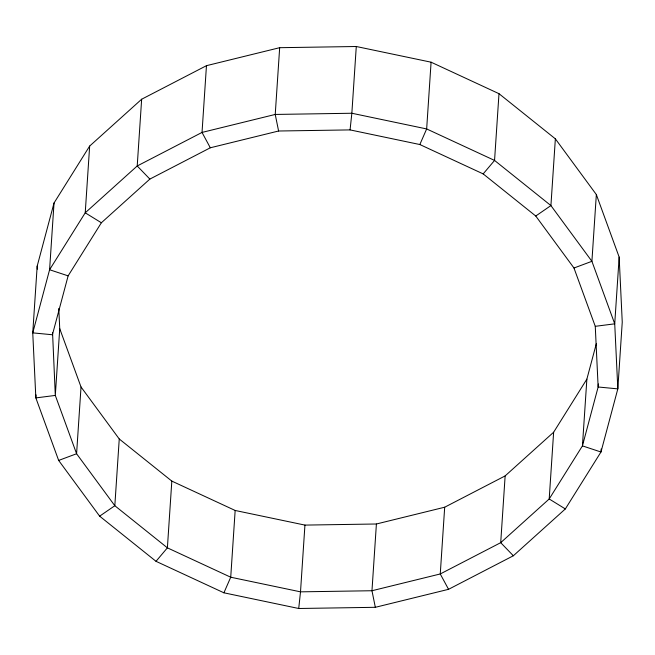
<?xml version="1.0" encoding="UTF-8"?>
<svg xmlns="http://www.w3.org/2000/svg" width="655" height="655" viewBox="0 0 655 655"><rect width="100%" height="100%" fill="white"/><g stroke="black" fill="none" stroke-linecap="round" stroke-linejoin="round"><path stroke-width="0.98" d="M37.179 266.127L32.75 332.871L35.845 397.912L58.655 460.432L99.642 516.165L156.013 561.319L223.912 592.808L298.721 608.495L375.331 607.308L448.544 589.32L513.348 555.767L565.339 508.935L600.971 452.007L617.821 388.873L622.25 322.129L619.155 257.087L596.345 194.568L555.358 138.835L498.987 93.681L431.088 62.192L356.279 46.505L279.669 47.692L206.456 65.68L141.652 99.233L89.661 146.065L54.029 202.993L37.179 266.127L37.327 269.172M36.041 394.883L35.845 397.912L55.307 395.423L76.586 453.743L114.822 505.725L167.393 547.842L230.724 577.219L300.506 591.842L371.966 590.736L440.258 573.96L500.707 542.667L549.201 498.979L582.434 445.883L598.146 386.99L598.351 383.961M54.029 202.993L49.592 269.737L32.75 332.871L52.425 334.754L68.128 275.861L101.369 222.765L149.864 179.085L210.312 147.784L278.596 131.008L350.065 129.903L419.839 144.534L483.177 173.903L535.749 216.019L573.976 268.01L595.264 326.321L598.146 386.99L617.821 388.873L614.726 323.832L619.155 257.087M52.556 332.732L55.307 395.423L59.736 328.679L58.778 308.456M89.661 146.065L85.224 212.81L49.592 269.737L68.128 275.861M59.736 328.679L81.023 386.99L76.586 453.743L58.655 460.432M141.652 99.233L137.214 165.977L85.224 212.81L101.369 222.765M81.023 386.99L119.251 438.981L114.822 505.725L99.642 516.165M119.251 438.981L171.823 481.098L167.393 547.842L156.013 561.319M206.456 65.68L202.027 132.425L210.312 147.784M171.823 481.098L235.161 510.466L230.724 577.219L223.912 592.808M279.669 47.692L275.231 114.445L278.596 131.008M235.161 510.466L304.935 525.097L300.506 591.842L298.721 608.495M356.279 46.505L351.85 113.249L350.065 129.903M596.296 343.801L586.872 379.139L553.631 432.234L505.136 475.915L444.688 507.216L376.404 523.992L371.966 590.736L375.331 607.308M431.088 62.192L426.659 128.937L419.839 144.534M444.688 507.216L440.258 573.96L448.544 589.32M498.987 93.681L494.558 160.426L483.177 173.903M505.136 475.915L500.707 542.667L513.348 555.767M555.358 138.835L550.92 205.58L591.907 261.312L614.726 323.832L595.264 326.321M553.631 432.234L549.201 498.979L565.339 508.935M596.345 194.568L591.907 261.312L573.976 268.01M586.872 379.139L582.434 445.883L600.971 452.007L601.175 448.978M535.749 216.019L550.92 205.58L494.558 160.426L426.659 128.937L351.85 113.249L275.231 114.445L202.027 132.425L137.214 165.977L149.864 179.085M304.935 525.097L376.404 523.992"/></g></svg>
